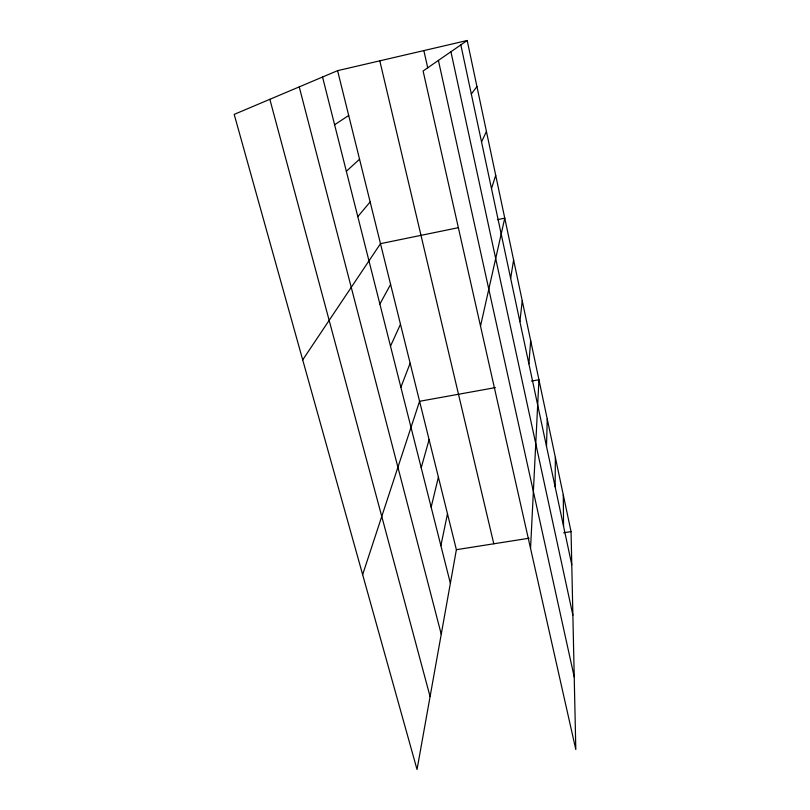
<?xml version="1.0" encoding="UTF-8"?>
<svg xmlns="http://www.w3.org/2000/svg" width="810" height="810" viewBox="0 0 810 810"><rect width="100%" height="100%" fill="white"/><g stroke="black" fill="none" stroke-linecap="round" stroke-linejoin="round"><path stroke-width="1.21" d="M555.133 486.79L555.356 457.407M546.517 446.391L547.236 419.023M530.55 548.451L538.933 379.738L531.461 381.095M528.889 363.801L530.682 340.726M519.888 321.61L522.247 300.814M510.654 278.367L513.611 259.969M337.588 70.662L456.384 549.686L417.028 769.5L234.191 114.392L337.588 70.662L467.198 40.5L571.05 531.613L575.809 749.533L423.103 70.996L467.198 40.5M440.873 545.677L447.495 513.813M480.512 326.096L504.762 218.153L497.441 219.662M431.153 507.181L438.402 477.151M421.21 467.765L429.097 439.648M491.498 188.568L495.71 175.335M362.647 574.644L419.58 401.294L495.396 387.605M400.879 387.251L410.143 363.214M390.501 346.143L400.484 324.273M481.535 141.912L486.435 131.483M379.87 304.033L390.602 284.432M302.707 359.883L380.487 243.668L458.419 227.671M471.319 94.041L476.938 86.549M357.797 216.645L370.14 201.943M346.346 171.285L359.549 159.226M334.601 124.76L348.695 115.476M456.384 549.686L529.122 538.225M563.638 532.788L571.05 531.613M269.851 99.306L430.08 696.559M299.234 86.883L441.248 634.24M322.552 77.021L450.37 583.281M379.799 60.841L493.796 543.793M423.863 50.584L427.731 67.848M438.402 60.416L574.219 676.917M450.937 51.749L572.872 615.114M460.839 44.904L571.769 564.742M563.294 494.93L563.558 526.227"/></g></svg>
